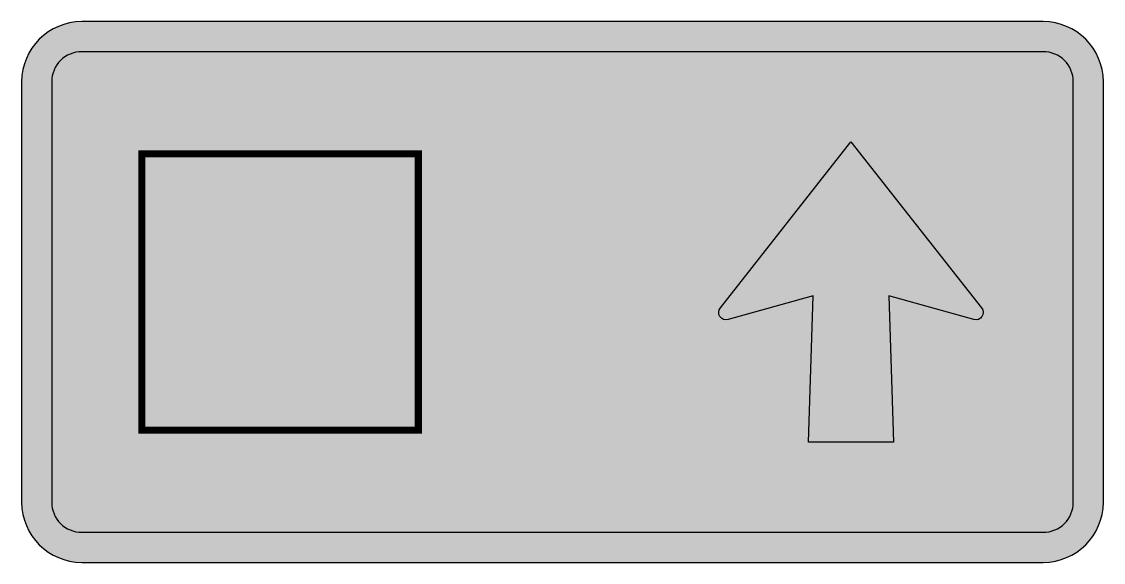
# Model space of a CAD drawing. Header units: millimetres. Extents: x -450 to 450, y -225 to 225.
import ezdxf

# ---------------------------------------------------------------- set-up
doc = ezdxf.new("R2010")
doc.units = ezdxf.units.MM
doc.header["$LTSCALE"] = 10
doc.header["$MEASUREMENT"] = 0
doc.layers.get('0').update_dxf_attribs({"linetype": 'CONTINUOUS'})

msp = doc.modelspace()

# ---------------------------------------------------------------- hatches: boundary and pattern name
h = msp.add_hatch(color=7)
h.dxf.hatch_style = 1
edge = h.paths.add_edge_path()
edge.add_line((-400, -225), (400, -225))
edge.add_arc((400, -175), 50, 270, 360)
edge.add_line((450, -175), (450, 175))
edge.add_arc((400, 175), 50, 0, 90)
edge.add_line((400, 225), (-400, 225))
edge.add_arc((-400, 175), 50, 90, 180)
edge.add_line((-450, 175), (-450, -175))
edge.add_arc((-400, -175), 50, 180, 270)
edge = h.paths.add_edge_path(flags=16)
edge.add_line((-400, -200), (400, -200))
edge.add_arc((400, -175), 25, 270, 360)
edge.add_line((425, -175), (425, 175))
edge.add_arc((400, 175), 25, 0, 90)
edge.add_line((400, 200), (-400, 200))
edge.add_arc((-400, 175), 25, 90, 180)
edge.add_line((-425, 175), (-425, -175))
edge.add_arc((-400, -175), 25, 180, 270)
h = msp.add_hatch(color=30)
h.dxf.hatch_style = 1
h.paths.add_polyline_path([(425, 174.9999999999998, 0.414213562373097), (400, 200), (-400, 200, 0.4142135623730951), (-425, 175), (-425, -175, 0.4142135623730951), (-400, -200), (400, -200, 0.4142135623730951), (425, -175)])
h.paths.add_polyline_path([(-120, 115), (-120, -115), (-350, -115), (-350, 115)], flags=16)
h.paths.add_polyline_path([(240.0000000000003, 125), (348.6029684935083, -13.2795875467815, -0.7220196774056247), (342.6074989192219, -22.96448732764594), (271.4285714285714, -3.326291592161652), (275.3965842128045, -125), (204.6034157871963, -125), (208.5714285714292, -3.326291592161766), (137.7970913292682, -22.85286127801837, -0.7253392641271809), (131.1700727609449, -13.56856456241712)], flags=16)
h = msp.add_hatch(color=256)
h.dxf.hatch_style = 1
edge = h.paths.add_edge_path()
edge.add_line((275.3965842128044, -125), (204.6034157871962, -125))
edge.add_line((204.6034157871962, -125), (208.5714285714292, -3.326291592161681))
edge.add_line((208.5714285714292, -3.326291592161681), (137.7970913292679, -22.85286127801845))
edge.add_arc((136.0000000000005, -17.12831214692778), 5.999999999999935, 140.0996662723127, 287.42848854128056, ccw=False)
edge.add_line((131.3970315064926, -13.27958754678116), (240.0000000000003, 125))
edge.add_line((240.0000000000003, 125), (348.602968493508, -13.27958754678116))
edge.add_arc((344.0000000000001, -17.12831214692767), 5.999999999999933, -107.42848854127112, 39.900333727686416, ccw=False)
edge.add_line((342.2029086707336, -22.85286127801874), (271.4285714285714, -3.326291592161681))
edge.add_line((271.4285714285714, -3.326291592161681), (275.3965842128044, -125))
at = {"true_color": 0xffffff}
h = msp.add_hatch(color=7, dxfattribs=at)
h.dxf.hatch_style = 1
h.paths.add_polyline_path([(-350, -115), (-120, -115), (-120, 115), (-350, 115)])

# ---------------------------------------------------------------- linework, layer by layer
for points in [[(-400, -225), (400, -225, 0.414213562373095), (450, -175), (450, 175, 0.414213562373095), (400, 225), (-400, 225, 0.414213562373095), (-450, 175), (-450, -175, 0.414213562373095)], [(-400, -200), (400, -200, 0.4142135623730951), (425, -175), (425, 175, 0.4142135623730951), (400, 200), (-400, 200, 0.4142135623730951), (-425, 175), (-425, -175, 0.4142135623730951)]]:
    msp.add_lwpolyline(points, format="xyb", close=True)
at = {"const_width": 6}
msp.add_lwpolyline([(-350, -115), (-120, -115), (-120, 115), (-350, 115)], close=True, dxfattribs=at)
at = {"flags": 128}
msp.add_lwpolyline([(275.3965842128044, -125), (204.6034157871962, -125), (208.5714285714292, -3.326291592161681), (137.7970913292679, -22.85286127801845, -0.7489726147616136), (131.3970315064926, -13.27958754678116), (240.0000000000003, 125), (348.602968493508, -13.27958754678116, -0.7489726147615374), (342.2029086707336, -22.85286127801874), (271.4285714285714, -3.326291592161681)], format="xyb", close=True, dxfattribs=at)

doc.saveas('drawing.dxf')
